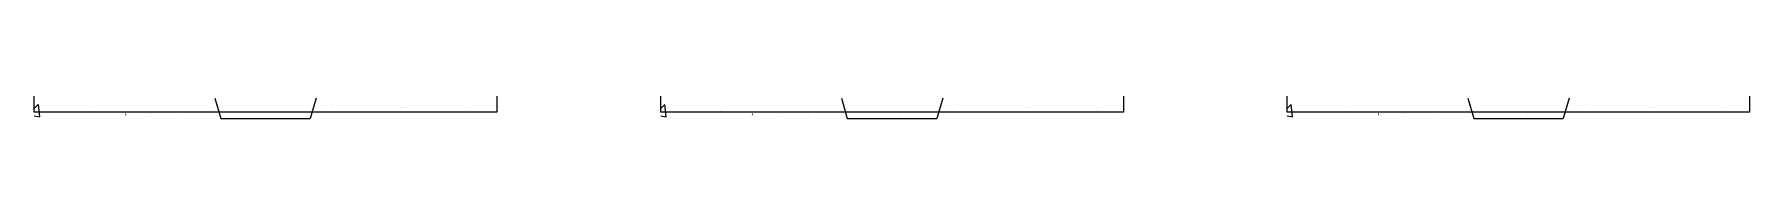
# Model space of a CAD drawing. Header units: inches. Extents: x -90 to 2036, y -33 to 3377.
# Drawn here: x 1088.4 to 1219.8, y 3259.2 to 3260.3 of the extents above; entities that cross this region are included whole.
import ezdxf

# ---------------------------------------------------------------- set-up
doc = ezdxf.new("R2010")
doc.units = ezdxf.units.IN
doc.header["$MEASUREMENT"] = 0
doc.layers.add('First floor Utility', color=69, linetype='CONTINUOUS')

msp = doc.modelspace()

# ---------------------------------------------------------------- linework, layer by layer
at = {"layer": 'First floor Utility', "color": 253, "linetype": 'Continuous'}
for p, q in [((1088.41, 3259.73, -409.45), (1088.41, 3330.6, -409.45)), ((1123.84, 3330.6, -409.45), (1123.84, 3259.73, -409.45)), ((1136.4, 3259.73, -409.45), (1136.4, 3330.6, -409.45)), ((1171.84, 3330.6, -409.45), (1171.84, 3259.73, -409.45)), ((1184.38, 3259.73, -409.45), (1184.38, 3330.6, -409.45)), ((1219.81, 3330.6, -409.45), (1219.81, 3259.73, -409.45)), ((1088.41, 3260.01, -409.45), (1088.71, 3260.32, -409.45)), ((1088.83, 3259.39, -409.45), (1088.72, 3260.32, -409.45)), ((1102.25, 3260.81, -409.45), (1102.7, 3259.24, -409.45)), ((1102.47, 3260.32, -409.45), (1102.47, 3260.32, -409.45)), ((1110.01, 3260.81, -409.45), (1109.55, 3259.24, -409.45)), ((1111.24, 3260.33, -409.45), (1111.24, 3260.33, -409.45)), ((1136.4, 3260.01, -409.45), (1136.7, 3260.32, -409.45)), ((1136.82, 3259.39, -409.45), (1136.72, 3260.32, -409.45)), ((1150.24, 3260.81, -409.45), (1150.69, 3259.24, -409.45)), ((1150.46, 3260.32, -409.45), (1150.46, 3260.32, -409.45)), ((1158, 3260.81, -409.45), (1157.54, 3259.24, -409.45)), ((1159.24, 3260.33, -409.45), (1159.24, 3260.33, -409.45)), ((1184.38, 3260.01, -409.45), (1184.68, 3260.32, -409.45)), ((1184.8, 3259.39, -409.45), (1184.69, 3260.32, -409.45)), ((1198.22, 3260.81, -409.45), (1198.67, 3259.24, -409.45)), ((1198.44, 3260.32, -409.45), (1198.44, 3260.32, -409.45)), ((1205.98, 3260.81, -409.45), (1205.52, 3259.24, -409.45)), ((1207.21, 3260.33, -409.45), (1207.21, 3260.33, -409.45)), ((1123.84, 3259.73, -409.45), (1088.41, 3259.73, -409.45)), ((1088.41, 3259.45, -409.45), (1088.82, 3259.39, -409.45)), ((1092.96, 3259.82, -409.45), (1092.96, 3259.82, -409.45)), ((1097.41, 3259.63, -409.45), (1097.41, 3259.63, -409.45)), ((1099.73, 3259.55, -409.45), (1099.73, 3259.55, -409.45)), ((1102.19, 3259.87, -409.45), (1102.19, 3259.87, -409.45)), ((1102.7, 3259.24, -409.45), (1109.55, 3259.24, -409.45)), ((1106.8, 3259.63, -409.45), (1106.8, 3259.63, -409.45)), ((1116.5, 3260.11, -409.45), (1116.5, 3260.11, -409.45)), ((1121.75, 3259.89, -409.45), (1121.75, 3259.89, -409.45)), ((1122.46, 3259.74, -409.45), (1122.46, 3259.74, -409.45)), ((1171.84, 3259.73, -409.45), (1136.4, 3259.73, -409.45)), ((1136.4, 3259.45, -409.45), (1136.81, 3259.39, -409.45)), ((1140.95, 3259.82, -409.45), (1140.95, 3259.82, -409.45)), ((1145.41, 3259.63, -409.45), (1145.41, 3259.63, -409.45)), ((1147.72, 3259.55, -409.45), (1147.72, 3259.55, -409.45)), ((1150.18, 3259.87, -409.45), (1150.18, 3259.87, -409.45)), ((1150.69, 3259.24, -409.45), (1157.54, 3259.24, -409.45)), ((1154.79, 3259.63, -409.45), (1154.79, 3259.63, -409.45)), ((1164.49, 3260.11, -409.45), (1164.49, 3260.11, -409.45)), ((1169.74, 3259.89, -409.45), (1169.74, 3259.89, -409.45)), ((1170.45, 3259.74, -409.45), (1170.45, 3259.74, -409.45)), ((1219.81, 3259.73, -409.45), (1184.38, 3259.73, -409.45)), ((1184.38, 3259.45, -409.45), (1184.79, 3259.39, -409.45)), ((1188.93, 3259.82, -409.45), (1188.93, 3259.82, -409.45)), ((1193.39, 3259.63, -409.45), (1193.39, 3259.63, -409.45)), ((1195.7, 3259.55, -409.45), (1195.7, 3259.55, -409.45)), ((1198.16, 3259.87, -409.45), (1198.16, 3259.87, -409.45)), ((1198.67, 3259.24, -409.45), (1205.52, 3259.24, -409.45)), ((1202.77, 3259.63, -409.45), (1202.77, 3259.63, -409.45)), ((1212.47, 3260.11, -409.45), (1212.47, 3260.11, -409.45)), ((1217.72, 3259.89, -409.45), (1217.72, 3259.89, -409.45)), ((1218.43, 3259.74, -409.45), (1218.43, 3259.74, -409.45))]:
    msp.add_line(p, q, dxfattribs=at)
for points in [[(1095.38, 3259.49, -409.45), (1095.42, 3259.73, -409.45), (1095.46, 3259.49, -409.45)], [(1143.37, 3259.49, -409.45), (1143.41, 3259.73, -409.45), (1143.45, 3259.49, -409.45)], [(1191.35, 3259.49, -409.45), (1191.39, 3259.73, -409.45), (1191.43, 3259.49, -409.45)]]:
    msp.add_solid(points, dxfattribs=at)

doc.saveas('drawing.dxf')
